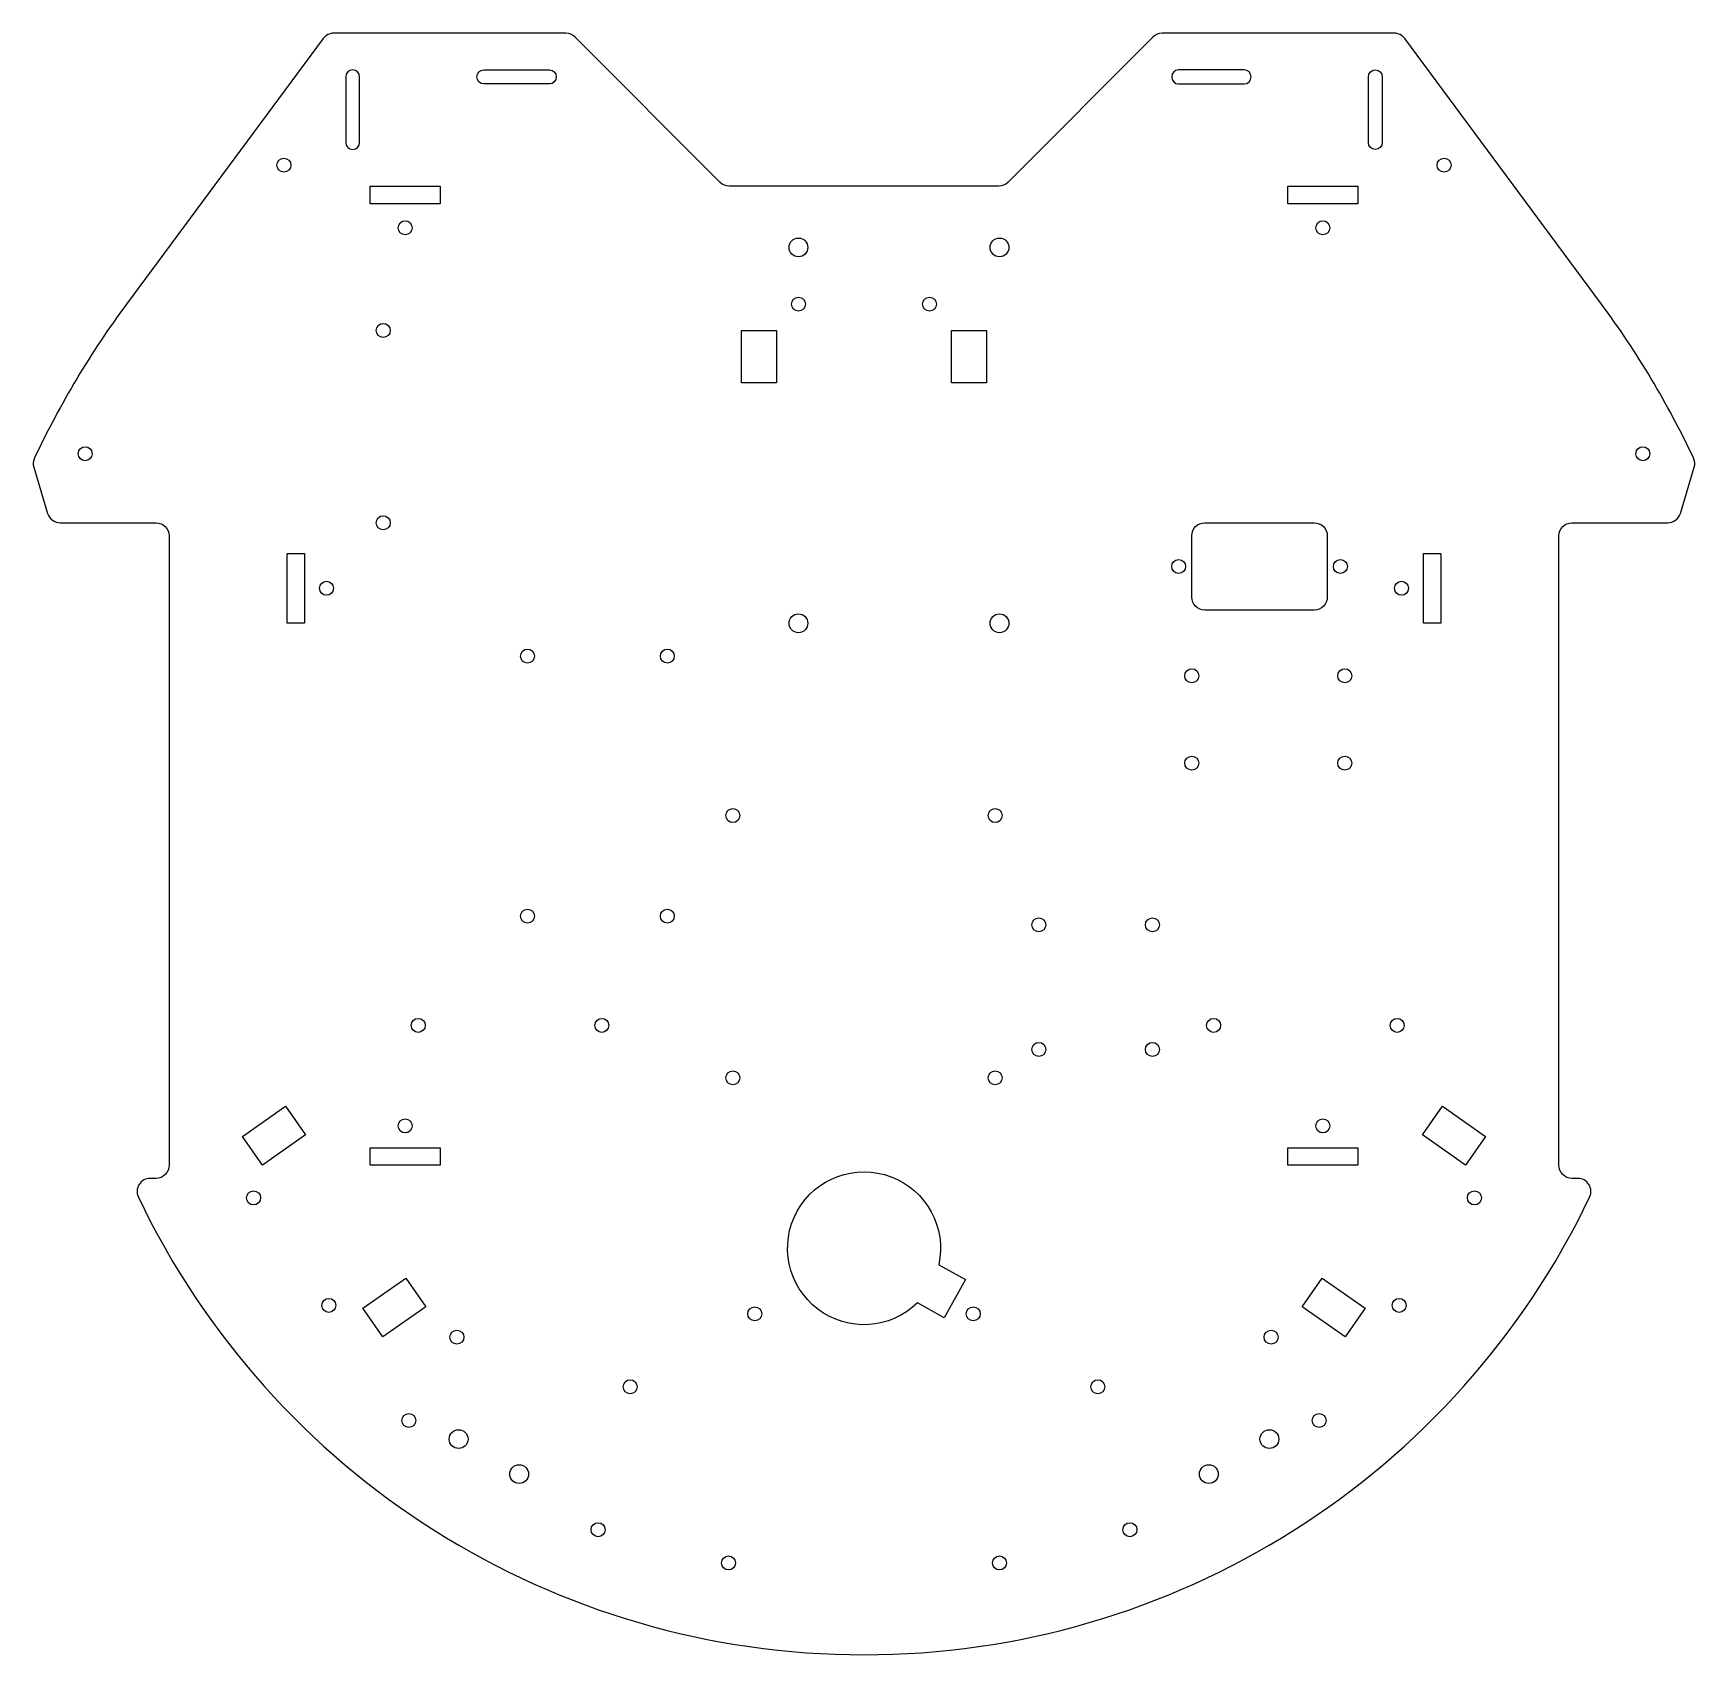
# Model space of a CAD drawing. Header units: millimetres. Extents: x -190 to 190, y -184 to 187.
import ezdxf

# ---------------------------------------------------------------- set-up
doc = ezdxf.new("R2010")
doc.units = ezdxf.units.MM
doc.layers.get('0').update_dxf_attribs({"linetype": 'CONTINUOUS'})

msp = doc.modelspace()

# ---------------------------------------------------------------- linework, layer by layer
for points in [[(-66.12, 186.12, 0.198912), (-68.24, 187), (-121.31, 187, 0.237636), (-123.72, 185.79), (-168.75, 125, 0.04889), (-189.8, 89.86, 0.185535), (-189.97, 87.71), (-186.79, 77.14, 0.331156), (-183.92, 75), (-162, 75, -0.414214), (-159, 72), (-159, -72, -0.414214), (-162, -75), (-163.33, -75, 0.551615), (-166.04, -79.29, 0.630621), (166.04, -79.29, 0.551615), (163.33, -75), (162, -75, -0.414214), (159, -72), (159, 72, -0.414214), (162, 75), (183.92, 75, 0.331156), (186.79, 77.14), (189.97, 87.71, 0.185535), (189.8, 89.86, 0.04889), (168.75, 125), (123.72, 185.79, 0.237636), (121.31, 187), (68.24, 187, 0.198912), (66.12, 186.12), (32.88, 152.88, -0.198912), (30.76, 152), (-30.76, 152, -0.198912), (-32.88, 152.88)], [(-118.6, 162, 1), (-115.4, 162), (-115.4, 177, 1), (-118.6, 177)], [(-72, 175.4), (-87, 175.4, -1), (-87, 178.6), (-72, 178.6, -1)], [(72, 178.6, 1), (72, 175.4), (87, 175.4, 1), (87, 178.6)], [(118.6, 177), (118.6, 162, -1), (115.4, 162), (115.4, 177, -1)], [(75, 58), (75, 72, -0.414214), (78, 75), (103, 75, -0.414214), (106, 72), (106, 58, -0.414214), (103, 55), (78, 55, -0.414214)], [(23.21, -98.15), (18.37, -106.9), (12.24, -103.5, -6.854102), (17.09, -94.76)]]:
    msp.add_lwpolyline(points, format="xyb", close=True)
for points in [[(-113, 152), (-97, 152), (-97, 148), (-113, 148)], [(97, 152), (113, 152), (113, 148), (97, 148)], [(-20, 107), (-28, 107), (-28, 119), (-20, 119)], [(20, 107), (20, 119), (28, 119), (28, 107)], [(-132, 68), (-128, 68), (-128, 52), (-132, 52)], [(128, 68), (132, 68), (132, 52), (128, 52)], [(-127.79, -65.06), (-137.62, -71.95), (-142.21, -65.39), (-132.38, -58.51)], [(137.62, -71.95), (127.79, -65.06), (132.38, -58.51), (142.21, -65.39)], [(-113, -68), (-97, -68), (-97, -72), (-113, -72)], [(97, -68), (113, -68), (113, -72), (97, -72)], [(-104.85, -97.83), (-100.26, -104.38), (-110.09, -111.27), (-114.68, -104.71)], [(114.68, -104.71), (110.09, -111.27), (100.26, -104.38), (104.85, -97.83)]]:
    msp.add_lwpolyline(points, close=True)
for centre, radius in [((-132.73, 156.81), 1.6), ((132.73, 156.81), 1.6), ((-105, 142.5), 1.6), ((105, 142.5), 1.6), ((-15, 138), 2.15), ((31, 138), 2.15), ((-15, 125), 1.6), ((15, 125), 1.6), ((-110, 119), 1.6), ((-178.2, 90.8), 1.6), ((178.2, 90.8), 1.6), ((-110, 75), 1.6), ((72, 65), 1.6), ((109, 65), 1.6), ((-123, 60), 1.6), ((123, 60), 1.6), ((-15, 52), 2.15), ((31, 52), 2.15), ((-77, 44.5), 1.6), ((-45, 44.5), 1.6), ((75, 40), 1.6), ((110, 40), 1.6), ((75, 20), 1.6), ((110, 20), 1.6), ((-30, 8), 1.6), ((30, 8), 1.6), ((-77, -15), 1.6), ((-45, -15), 1.6), ((40, -17), 1.6), ((66, -17), 1.6), ((-102, -40), 1.6), ((-60, -40), 1.6), ((80, -40), 1.6), ((122, -40), 1.6), ((40, -45.5), 1.6), ((66, -45.5), 1.6), ((-30, -52), 1.6), ((30, -52), 1.6), ((-105, -63), 1.6), ((105, -63), 1.6), ((-139.67, -79.48), 1.6), ((139.67, -79.48), 1.6), ((-122.46, -104.06), 1.6), ((122.46, -104.06), 1.6), ((-25, -106), 1.6), ((25, -106), 1.6), ((-93.15, -111.34), 1.6), ((93.15, -111.34), 1.6), ((-53.51, -122.68), 1.6), ((53.51, -122.68), 1.6), ((-104.15, -130.39), 1.6), ((104.15, -130.39), 1.6), ((-92.76, -134.66), 2.15), ((92.76, -134.66), 2.15), ((-78.9, -142.66), 2.15), ((78.9, -142.66), 2.15), ((-60.85, -155.39), 1.6), ((60.85, -155.39), 1.6), ((-31, -163), 1.6), ((31, -163), 1.6)]:
    msp.add_circle(centre, radius)

doc.saveas('drawing.dxf')
